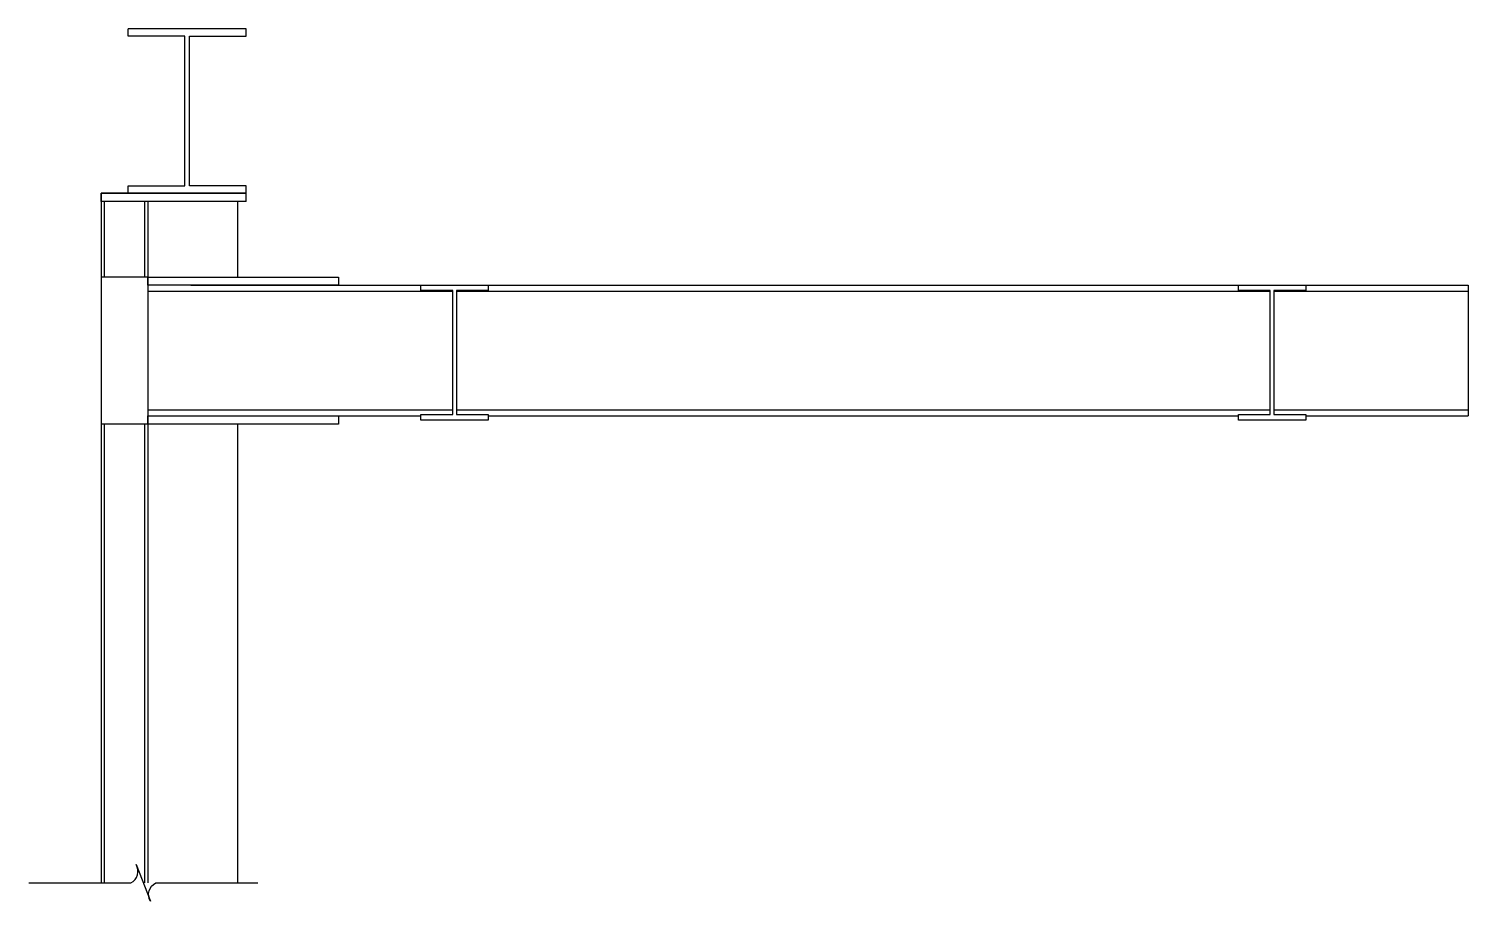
# Model space of a CAD drawing. Header units: millimetres. Extents: x -2196631 to 160, y -11674 to 51770.
# Drawn here: x -1037657 to -1035520, y 50477 to 51770 of the extents above; entities that cross this region are included whole.
import ezdxf

# ---------------------------------------------------------------- set-up
doc = ezdxf.new("R2010")
doc.units = ezdxf.units.MM
doc.layers.add('S-Break', color=6, linetype='Continuous')
doc.layers.add('S-Section', color=4, linetype='Continuous')

# ---------------------------------------------------------------- blocks, each defined once
blk = doc.blocks.new('*U578')
blk.add_lwpolyline([(0, 0.5667), (0, 0.0617, 0.437271), (0.0903, 0.0352), (-0.0903, -0.0352, -0.437271), (0, -0.0617), (0, -0.5667)], format="xyb")
blk = doc.blocks.new('BK-1')
at = {"xscale": 1.2, "yscale": 1.2, "zscale": 1.2, "rotation": 180}
blk.add_blockref('*U578', (0, -0.5), dxfattribs=at)

msp = doc.modelspace()

# ---------------------------------------------------------------- linework, layer by layer
at = {"layer": 'S-Section', "color": 1}
for p, q in [((-1037549.4639, 51526.4935), (-1037549.4639, 50503.6531)), ((-1037347.1512, 51526.4934), (-1037549.4639, 51526.4934)), ((-1037544.8465, 51514.4935), (-1037544.8465, 51402.2227)), ((-1037484.8214, 51514.4935), (-1037484.8214, 51402.2227)), ((-1037480.2041, 51514.4935), (-1037480.2041, 50503.6531)), ((-1037347.1512, 51514.4935), (-1037347.1512, 51402.2227)), ((-1037549.4639, 51402.2227), (-1037549.4639, 51182.2227)), ((-1037480.2041, 51402.2227), (-1037549.4639, 51402.2227)), ((-1037480.2041, 51184.2227), (-1037549.4639, 51184.2227)), ((-1037544.8465, 51184.2227), (-1037544.8465, 50503.6531)), ((-1037484.8214, 51184.2227), (-1037484.8214, 50503.6531)), ((-1037347.1512, 51184.2227), (-1037347.1512, 50503.6531))]:
    msp.add_line(p, q, dxfattribs=at)
at = {"layer": 'S-Section', "color": 4}
for p, q in [((-1037549.4639, 51526.4934), (-1037334.1193, 51526.4935)), ((-1037549.4639, 51514.4935), (-1037549.4639, 51526.4935)), ((-1037509.1193, 51526.4923), (-1037509.1193, 51537.4935)), ((-1037334.1193, 51526.4935), (-1037509.1193, 51526.4923)), ((-1037334.1193, 51514.4935), (-1037334.1194, 51526.4935)), ((-1037334.1193, 51514.4935), (-1037549.4639, 51514.4935))]:
    msp.add_line(p, q, dxfattribs=at)
at = {"layer": 'S-Section', "color": 3}
for p, q in [((-1037480.2041, 51390.2227), (-1037480.2041, 51196.2227)), ((-1037416.4109, 51390.2227), (-1035520.0592, 51390.2227)), ((-1035520.0592, 51390.2227), (-1035520.0592, 51196.2227)), ((-1037480.2041, 51381.2227), (-1037027.4259, 51381.2227)), ((-1037021.9393, 51381.2227), (-1035813.8839, 51381.2227)), ((-1035808.3973, 51381.2227), (-1035520.0592, 51381.2227)), ((-1037480.2041, 51205.2227), (-1037027.4259, 51205.2227)), ((-1037021.9393, 51205.2227), (-1035813.8839, 51205.2227)), ((-1035808.3973, 51205.2227), (-1035520.0592, 51205.2227)), ((-1037416.4109, 51196.2227), (-1037074.6759, 51196.2227)), ((-1036974.6893, 51196.2227), (-1035861.1339, 51196.2227)), ((-1035761.1473, 51196.2227), (-1035520.0592, 51196.2227))]:
    msp.add_line(p, q, dxfattribs=at)
at = {"layer": 'S-Section', "color": 4}
for points in [[(-1037334.1194, 51526.4935), (-1037334.1194, 51536.4935), (-1037334.1194, 51537.4935), (-1037418.121, 51537.4935), (-1037418.121, 51759.4929), (-1037334.121, 51759.4935), (-1037334.121, 51770.4935), (-1037509.121, 51770.4935)], [(-1037509.1193, 51537.4935), (-1037425.1193, 51537.4935), (-1037425.1193, 51759.4935), (-1037509.121, 51759.4929), (-1037509.121, 51770.4935)]]:
    msp.add_lwpolyline(points, dxfattribs=at)
for points in [[(-1037480.2041, 51390.2227), (-1037480.2041, 51402.2227), (-1037197.1512, 51402.2227), (-1037197.1512, 51390.2227)], [(-1037480.2041, 51184.2227), (-1037480.2041, 51196.2227), (-1037197.1512, 51196.2227), (-1037197.1512, 51184.2227)]]:
    msp.add_lwpolyline(points, close=True, dxfattribs=at)
at = {"layer": 'S-Section', "color": 40, "true_color": 0xf8d731}
for points in [[(-1037021.9393, 51198.2227), (-1036974.6893, 51198.2227), (-1036974.6893, 51190.2227), (-1037074.6759, 51190.2227), (-1037074.6759, 51198.2227), (-1037027.4259, 51198.2227), (-1037027.4259, 51382.2227), (-1037074.6759, 51382.2227), (-1037074.6759, 51390.2227), (-1036974.6893, 51390.2227), (-1036974.6893, 51382.2227), (-1037021.9393, 51382.2227)], [(-1035808.3973, 51198.2227), (-1035761.1473, 51198.2227), (-1035761.1473, 51190.2227), (-1035861.1339, 51190.2227), (-1035861.1339, 51198.2227), (-1035813.8839, 51198.2227), (-1035813.8839, 51382.2227), (-1035861.1339, 51382.2227), (-1035861.1339, 51390.2227), (-1035761.1473, 51390.2227), (-1035761.1473, 51382.2227), (-1035808.3973, 51382.2227)]]:
    msp.add_lwpolyline(points, close=True, dxfattribs=at)

# ---------------------------------------------------------------- block references
at = {"layer": 'S-Break', "xscale": 250, "yscale": 250, "zscale": 250, "rotation": 270.0000000000004}
msp.add_blockref('BK-1', (-1037361.8152, 50503.6531), dxfattribs=at)

doc.saveas('drawing.dxf')
